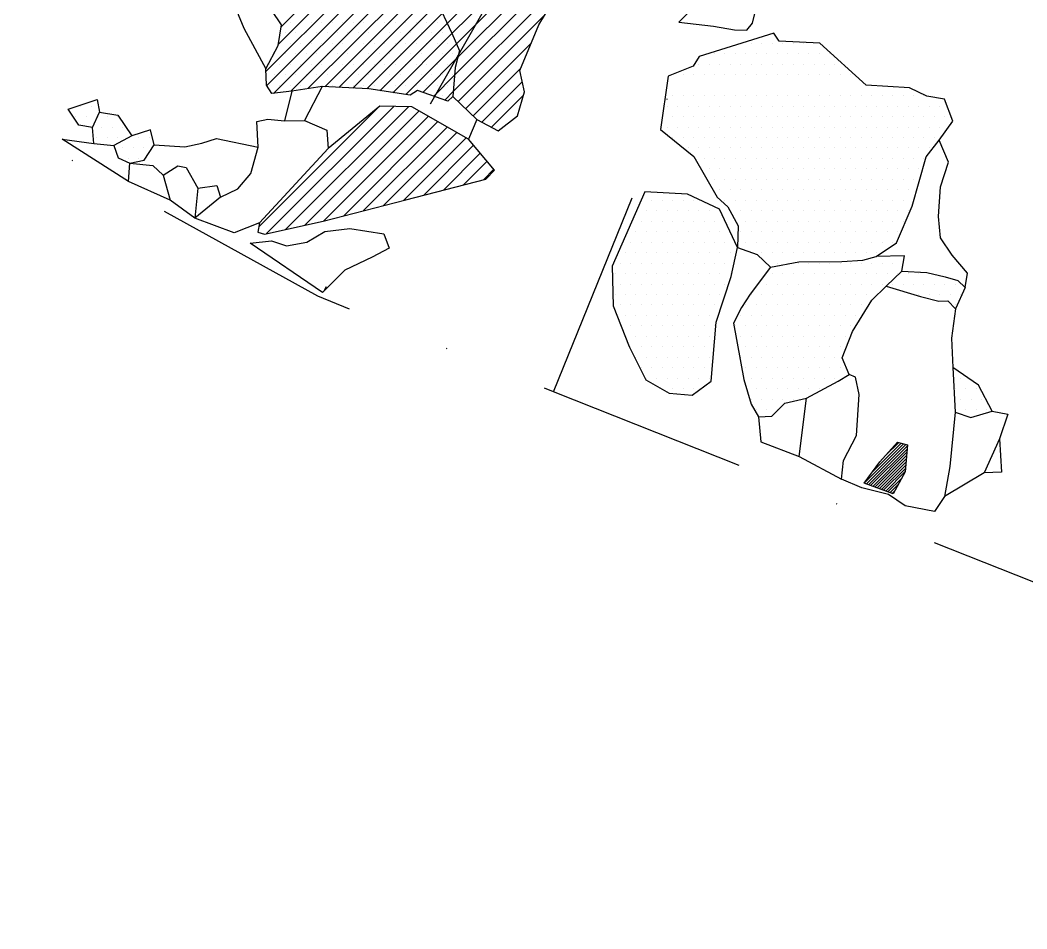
# Model space of a CAD drawing. Header units: metres. Extents: x -1319 to -950, y -1232 to -780.
# Drawn here: x -1176.6 to -1056.5, y -1232 to -1123.5 of the extents above; entities that cross this region are included whole.
import ezdxf

# ---------------------------------------------------------------- set-up
doc = ezdxf.new("R2010")
doc.units = ezdxf.units.M
doc.header["$LTSCALE"] = 25
doc.header["$MEASUREMENT"] = 0
doc.linetypes.add('STRICHPUNKTX2', pattern=[2, 1, -0.5, 0, -0.5])
doc.layers.get('0').update_dxf_attribs({"linetype": 'CONTINUOUS'})
for name, color, linetype in [('FEUER', 1, 'CONTINUOUS'), ('GRABUNGSGRENZE', 3, 'STRICHPUNKTX2'), ('KNOCHEN', 2, 'CONTINUOUS'), ('KNOCHENSCHRAFF', 2, 'CONTINUOUS'), ('STEINE', 4, 'CONTINUOUS'), ('STEINESCHRAFF', 4, 'CONTINUOUS')]:
    doc.layers.add(name, color=color, linetype=linetype)

# ---------------------------------------------------------------- blocks, each defined once
blk = doc.blocks.new('*X1')
at = {"color": 0}
for p, q in [((-1078.28, -1093.84), (-1075.98, -1091.54)), ((-1078.23, -1093.44), (-1076.25, -1091.46)), ((-1077.98, -1093.89), (-1075.71, -1091.62)), ((-1077.68, -1092.53), (-1076.53, -1091.38)), ((-1077.67, -1093.93), (-1075.44, -1091.7)), ((-1077.37, -1093.98), (-1075.17, -1091.78)), ((-1077.14, -1091.63), (-1076.8, -1091.29)), ((-1077.06, -1094.03), (-1074.89, -1091.87)), ((-1076.75, -1094.08), (-1074.62, -1091.95)), ((-1076.45, -1094.13), (-1074.35, -1092.03)), ((-1076.14, -1094.17), (-1074.08, -1092.11)), ((-1075.84, -1094.22), (-1073.81, -1092.19)), ((-1075.53, -1094.27), (-1073.53, -1092.27)), ((-1075.19, -1094.28), (-1073.26, -1092.35)), ((-1074.83, -1094.27), (-1072.99, -1092.44)), ((-1074.47, -1094.26), (-1072.72, -1092.52)), ((-1074.1, -1094.25), (-1072.45, -1092.6)), ((-1073.74, -1094.25), (-1072.18, -1092.68)), ((-1073.38, -1094.24), (-1071.95, -1092.81)), ((-1073.01, -1094.23), (-1071.83, -1093.05)), ((-1072.65, -1094.22), (-1071.72, -1093.28)), ((-1072.01, -1093.93), (-1071.6, -1093.52)), ((-1074.81, -1177.34), (-1071.47, -1174)), ((-1073.33, -1175.5), (-1071.76, -1173.93)), ((-1075.85, -1178.74), (-1071.19, -1174.08)), ((-1075.65, -1178.89), (-1070.91, -1174.15)), ((-1075.39, -1178.98), (-1070.73, -1174.32)), ((-1075.13, -1179.08), (-1070.76, -1174.71)), ((-1074.87, -1179.17), (-1070.8, -1175.09)), ((-1074.61, -1179.26), (-1070.83, -1175.48)), ((-1074.35, -1179.36), (-1070.86, -1175.87)), ((-1074.09, -1179.45), (-1070.89, -1176.25)), ((-1073.83, -1179.54), (-1070.93, -1176.64)), ((-1073.57, -1179.64), (-1070.96, -1177.03)), ((-1073.31, -1179.73), (-1070.99, -1177.41)), ((-1073.05, -1179.82), (-1071.41, -1178.18)), ((-1072.79, -1179.91), (-1071.85, -1178.98)), ((-1072.53, -1180.01), (-1072.3, -1179.78))]:
    blk.add_line(p, q, dxfattribs=at)
blk = doc.blocks.new('*X2')
at = {"color": 0}
for p, q in [((-1147.3, -1129.63), (-1127.58, -1109.9)), ((-1145.84, -1126.39), (-1128.95, -1109.5)), ((-1145.49, -1124.28), (-1130.89, -1109.67)), ((-1147.19, -1131.28), (-1126.79, -1110.88)), ((-1146.38, -1132.24), (-1126.01, -1111.87)), ((-1144.34, -1131.97), (-1125.37, -1112.99)), ((-1142.28, -1131.67), (-1124.73, -1114.13)), ((-1140.28, -1131.44), (-1124.11, -1115.27)), ((-1138.6, -1131.53), (-1123.59, -1116.52)), ((-1125.65, -1123.88), (-1119.06, -1117.29)), ((-1125.09, -1125.09), (-1117.78, -1117.78)), ((-1124.55, -1126.32), (-1116.51, -1118.27)), ((-1124.39, -1127.92), (-1115.2, -1118.74)), ((-1124.93, -1132.01), (-1112.27, -1119.34)), ((-1124.77, -1130.07), (-1113.74, -1119.04)), ((-1136.92, -1131.62), (-1126.77, -1121.46)), ((-1135.24, -1131.7), (-1126.21, -1122.67)), ((-1124.36, -1133.2), (-1113.98, -1122.82)), ((-1133.69, -1131.92), (-1125.65, -1123.88)), ((-1132.15, -1132.15), (-1125.09, -1125.09)), ((-1130.61, -1132.38), (-1124.55, -1126.32)), ((-1123.46, -1134.06), (-1115.63, -1126.24)), ((-1128.58, -1132.12), (-1124.39, -1127.92)), ((-1122.55, -1134.93), (-1116.89, -1129.27)), ((-1127.27, -1132.58), (-1124.77, -1130.07)), ((-1121.52, -1135.66), (-1116.7, -1130.84)), ((-1125.96, -1133.03), (-1124.93, -1132.01)), ((-1120.37, -1136.28), (-1116.54, -1132.45)), ((-1148.16, -1148.16), (-1133.99, -1133.99)), ((-1147.22, -1148.98), (-1132.02, -1133.79)), ((-1144.94, -1148.48), (-1130.29, -1133.83)), ((-1142.67, -1147.97), (-1129.02, -1134.32)), ((-1140.39, -1147.46), (-1127.9, -1134.97)), ((-1138.01, -1146.85), (-1126.77, -1135.61)), ((-1135.64, -1146.24), (-1125.65, -1136.25)), ((-1133.26, -1145.63), (-1124.52, -1136.89)), ((-1130.88, -1145.02), (-1123.4, -1137.54)), ((-1128.5, -1144.41), (-1122.51, -1138.42)), ((-1126.11, -1143.79), (-1121.71, -1139.38)), ((-1123.73, -1143.17), (-1120.9, -1140.34)), ((-1121.34, -1142.55), (-1120.09, -1141.3))]:
    blk.add_line(p, q, dxfattribs=at)
blk = doc.blocks.new('*X7')
at = {"color": 0}
for p, q in [((-1145.625, -1123.75), (-1145.625, -1123.75)), ((-1144.375, -1123.75), (-1144.375, -1123.75)), ((-1143.125, -1123.75), (-1143.125, -1123.75)), ((-1141.875, -1123.75), (-1141.875, -1123.75)), ((-1140.625, -1123.75), (-1140.625, -1123.75)), ((-1139.375, -1123.75), (-1139.375, -1123.75)), ((-1138.125, -1123.75), (-1138.125, -1123.75)), ((-1136.875, -1123.75), (-1136.875, -1123.75)), ((-1135.625, -1123.75), (-1135.625, -1123.75)), ((-1134.375, -1123.75), (-1134.375, -1123.75)), ((-1133.125, -1123.75), (-1133.125, -1123.75)), ((-1131.875, -1123.75), (-1131.875, -1123.75)), ((-1130.625, -1123.75), (-1130.625, -1123.75)), ((-1129.375, -1123.75), (-1129.375, -1123.75)), ((-1128.125, -1123.75), (-1128.125, -1123.75)), ((-1126.875, -1123.75), (-1126.875, -1123.75)), ((-1145, -1125), (-1145, -1125)), ((-1143.75, -1125), (-1143.75, -1125)), ((-1142.5, -1125), (-1142.5, -1125)), ((-1141.25, -1125), (-1141.25, -1125)), ((-1140, -1125), (-1140, -1125)), ((-1138.75, -1125), (-1138.75, -1125)), ((-1137.5, -1125), (-1137.5, -1125)), ((-1136.25, -1125), (-1136.25, -1125)), ((-1135, -1125), (-1135, -1125)), ((-1133.75, -1125), (-1133.75, -1125)), ((-1132.5, -1125), (-1132.5, -1125)), ((-1131.25, -1125), (-1131.25, -1125)), ((-1130, -1125), (-1130, -1125)), ((-1128.75, -1125), (-1128.75, -1125)), ((-1127.5, -1125), (-1127.5, -1125)), ((-1126.25, -1125), (-1126.25, -1125)), ((-1145.625, -1126.25), (-1145.625, -1126.25)), ((-1144.375, -1126.25), (-1144.375, -1126.25)), ((-1143.125, -1126.25), (-1143.125, -1126.25)), ((-1141.875, -1126.25), (-1141.875, -1126.25)), ((-1140.625, -1126.25), (-1140.625, -1126.25)), ((-1139.375, -1126.25), (-1139.375, -1126.25)), ((-1138.125, -1126.25), (-1138.125, -1126.25)), ((-1136.875, -1126.25), (-1136.875, -1126.25)), ((-1135.625, -1126.25), (-1135.625, -1126.25)), ((-1134.375, -1126.25), (-1134.375, -1126.25)), ((-1133.125, -1126.25), (-1133.125, -1126.25)), ((-1131.875, -1126.25), (-1131.875, -1126.25)), ((-1130.625, -1126.25), (-1130.625, -1126.25)), ((-1129.375, -1126.25), (-1129.375, -1126.25)), ((-1128.125, -1126.25), (-1128.125, -1126.25)), ((-1126.875, -1126.25), (-1126.875, -1126.25)), ((-1125.625, -1126.25), (-1125.625, -1126.25)), ((-1146.25, -1127.5), (-1146.25, -1127.5)), ((-1145, -1127.5), (-1145, -1127.5)), ((-1143.75, -1127.5), (-1143.75, -1127.5)), ((-1142.5, -1127.5), (-1142.5, -1127.5)), ((-1141.25, -1127.5), (-1141.25, -1127.5)), ((-1140, -1127.5), (-1140, -1127.5)), ((-1138.75, -1127.5), (-1138.75, -1127.5)), ((-1137.5, -1127.5), (-1137.5, -1127.5)), ((-1136.25, -1127.5), (-1136.25, -1127.5)), ((-1135, -1127.5), (-1135, -1127.5)), ((-1133.75, -1127.5), (-1133.75, -1127.5)), ((-1132.5, -1127.5), (-1132.5, -1127.5)), ((-1131.25, -1127.5), (-1131.25, -1127.5)), ((-1130, -1127.5), (-1130, -1127.5)), ((-1128.75, -1127.5), (-1128.75, -1127.5)), ((-1127.5, -1127.5), (-1127.5, -1127.5)), ((-1126.25, -1127.5), (-1126.25, -1127.5)), ((-1125, -1127.5), (-1125, -1127.5)), ((-1146.875, -1128.75), (-1146.875, -1128.75)), ((-1145.625, -1128.75), (-1145.625, -1128.75)), ((-1144.375, -1128.75), (-1144.375, -1128.75)), ((-1143.125, -1128.75), (-1143.125, -1128.75)), ((-1141.875, -1128.75), (-1141.875, -1128.75)), ((-1140.625, -1128.75), (-1140.625, -1128.75)), ((-1139.375, -1128.75), (-1139.375, -1128.75)), ((-1138.125, -1128.75), (-1138.125, -1128.75)), ((-1136.875, -1128.75), (-1136.875, -1128.75)), ((-1135.625, -1128.75), (-1135.625, -1128.75)), ((-1134.375, -1128.75), (-1134.375, -1128.75)), ((-1133.125, -1128.75), (-1133.125, -1128.75)), ((-1131.875, -1128.75), (-1131.875, -1128.75)), ((-1130.625, -1128.75), (-1130.625, -1128.75)), ((-1129.375, -1128.75), (-1129.375, -1128.75)), ((-1128.125, -1128.75), (-1128.125, -1128.75)), ((-1126.875, -1128.75), (-1126.875, -1128.75)), ((-1125.625, -1128.75), (-1125.625, -1128.75)), ((-1146.25, -1130), (-1146.25, -1130)), ((-1145, -1130), (-1145, -1130)), ((-1143.75, -1130), (-1143.75, -1130)), ((-1142.5, -1130), (-1142.5, -1130)), ((-1141.25, -1130), (-1141.25, -1130)), ((-1140, -1130), (-1140, -1130)), ((-1138.75, -1130), (-1138.75, -1130)), ((-1137.5, -1130), (-1137.5, -1130)), ((-1136.25, -1130), (-1136.25, -1130)), ((-1135, -1130), (-1135, -1130)), ((-1133.75, -1130), (-1133.75, -1130)), ((-1132.5, -1130), (-1132.5, -1130)), ((-1131.25, -1130), (-1131.25, -1130)), ((-1130, -1130), (-1130, -1130)), ((-1128.75, -1130), (-1128.75, -1130)), ((-1127.5, -1130), (-1127.5, -1130)), ((-1126.25, -1130), (-1126.25, -1130)), ((-1125, -1130), (-1125, -1130)), ((-1146.875, -1131.25), (-1146.875, -1131.25)), ((-1145.625, -1131.25), (-1145.625, -1131.25)), ((-1144.375, -1131.25), (-1144.375, -1131.25)), ((-1143.125, -1131.25), (-1143.125, -1131.25)), ((-1141.875, -1131.25), (-1141.875, -1131.25)), ((-1140.625, -1131.25), (-1140.625, -1131.25)), ((-1139.375, -1131.25), (-1139.375, -1131.25)), ((-1138.125, -1131.25), (-1138.125, -1131.25)), ((-1136.875, -1131.25), (-1136.875, -1131.25)), ((-1135.625, -1131.25), (-1135.625, -1131.25)), ((-1134.375, -1131.25), (-1134.375, -1131.25)), ((-1133.125, -1131.25), (-1133.125, -1131.25)), ((-1131.875, -1131.25), (-1131.875, -1131.25)), ((-1130.625, -1131.25), (-1130.625, -1131.25)), ((-1129.375, -1131.25), (-1129.375, -1131.25)), ((-1128.125, -1131.25), (-1128.125, -1131.25)), ((-1126.875, -1131.25), (-1126.875, -1131.25)), ((-1125.625, -1131.25), (-1125.625, -1131.25)), ((-1126.25, -1132.5), (-1126.25, -1132.5)), ((-1125, -1132.5), (-1125, -1132.5)), ((-1169.375, -1133.75), (-1169.375, -1133.75)), ((-1168.125, -1133.75), (-1168.125, -1133.75)), ((-1170, -1135), (-1170, -1135)), ((-1168.75, -1135), (-1168.75, -1135)), ((-1167.5, -1135), (-1167.5, -1135)), ((-1166.25, -1135), (-1166.25, -1135)), ((-1165, -1135), (-1165, -1135)), ((-1168.125, -1136.25), (-1168.125, -1136.25)), ((-1166.875, -1136.25), (-1166.875, -1136.25)), ((-1165.625, -1136.25), (-1165.625, -1136.25)), ((-1164.375, -1136.25), (-1164.375, -1136.25)), ((-1167.5, -1137.5), (-1167.5, -1137.5)), ((-1166.25, -1137.5), (-1166.25, -1137.5)), ((-1165, -1137.5), (-1165, -1137.5)), ((-1163.75, -1137.5), (-1163.75, -1137.5)), ((-1162.5, -1137.5), (-1162.5, -1137.5)), ((-1161.25, -1137.5), (-1161.25, -1137.5)), ((-1164.375, -1138.75), (-1164.375, -1138.75)), ((-1163.125, -1138.75), (-1163.125, -1138.75)), ((-1161.875, -1138.75), (-1161.875, -1138.75)), ((-1163.75, -1140), (-1163.75, -1140)), ((-1162.5, -1140), (-1162.5, -1140)), ((-1101.25, -1145), (-1101.25, -1145)), ((-1100, -1145), (-1100, -1145)), ((-1098.75, -1145), (-1098.75, -1145)), ((-1097.5, -1145), (-1097.5, -1145)), ((-1096.25, -1145), (-1096.25, -1145)), ((-1101.875, -1146.25), (-1101.875, -1146.25)), ((-1100.625, -1146.25), (-1100.625, -1146.25)), ((-1099.375, -1146.25), (-1099.375, -1146.25)), ((-1098.125, -1146.25), (-1098.125, -1146.25)), ((-1096.875, -1146.25), (-1096.875, -1146.25)), ((-1095.625, -1146.25), (-1095.625, -1146.25)), ((-1094.375, -1146.25), (-1094.375, -1146.25)), ((-1093.125, -1146.25), (-1093.125, -1146.25)), ((-1102.5, -1147.5), (-1102.5, -1147.5)), ((-1101.25, -1147.5), (-1101.25, -1147.5)), ((-1100, -1147.5), (-1100, -1147.5)), ((-1098.75, -1147.5), (-1098.75, -1147.5)), ((-1097.5, -1147.5), (-1097.5, -1147.5)), ((-1096.25, -1147.5), (-1096.25, -1147.5)), ((-1095, -1147.5), (-1095, -1147.5)), ((-1093.75, -1147.5), (-1093.75, -1147.5)), ((-1092.5, -1147.5), (-1092.5, -1147.5)), ((-1103.125, -1148.75), (-1103.125, -1148.75)), ((-1101.875, -1148.75), (-1101.875, -1148.75)), ((-1100.625, -1148.75), (-1100.625, -1148.75)), ((-1099.375, -1148.75), (-1099.375, -1148.75)), ((-1098.125, -1148.75), (-1098.125, -1148.75)), ((-1096.875, -1148.75), (-1096.875, -1148.75)), ((-1095.625, -1148.75), (-1095.625, -1148.75)), ((-1094.375, -1148.75), (-1094.375, -1148.75)), ((-1093.125, -1148.75), (-1093.125, -1148.75)), ((-1103.75, -1150), (-1103.75, -1150)), ((-1102.5, -1150), (-1102.5, -1150)), ((-1101.25, -1150), (-1101.25, -1150)), ((-1100, -1150), (-1100, -1150)), ((-1098.75, -1150), (-1098.75, -1150)), ((-1097.5, -1150), (-1097.5, -1150)), ((-1096.25, -1150), (-1096.25, -1150)), ((-1095, -1150), (-1095, -1150)), ((-1093.75, -1150), (-1093.75, -1150)), ((-1092.5, -1150), (-1092.5, -1150)), ((-1104.375, -1151.25), (-1104.375, -1151.25)), ((-1103.125, -1151.25), (-1103.125, -1151.25)), ((-1101.875, -1151.25), (-1101.875, -1151.25)), ((-1100.625, -1151.25), (-1100.625, -1151.25)), ((-1099.375, -1151.25), (-1099.375, -1151.25)), ((-1098.125, -1151.25), (-1098.125, -1151.25)), ((-1096.875, -1151.25), (-1096.875, -1151.25)), ((-1095.625, -1151.25), (-1095.625, -1151.25)), ((-1094.375, -1151.25), (-1094.375, -1151.25)), ((-1093.125, -1151.25), (-1093.125, -1151.25)), ((-1091.875, -1151.25), (-1091.875, -1151.25)), ((-1105, -1152.5), (-1105, -1152.5)), ((-1103.75, -1152.5), (-1103.75, -1152.5)), ((-1102.5, -1152.5), (-1102.5, -1152.5)), ((-1101.25, -1152.5), (-1101.25, -1152.5)), ((-1100, -1152.5), (-1100, -1152.5)), ((-1098.75, -1152.5), (-1098.75, -1152.5)), ((-1097.5, -1152.5), (-1097.5, -1152.5)), ((-1096.25, -1152.5), (-1096.25, -1152.5)), ((-1095, -1152.5), (-1095, -1152.5)), ((-1093.75, -1152.5), (-1093.75, -1152.5)), ((-1092.5, -1152.5), (-1092.5, -1152.5)), ((-1105.625, -1153.75), (-1105.625, -1153.75)), ((-1104.375, -1153.75), (-1104.375, -1153.75)), ((-1103.125, -1153.75), (-1103.125, -1153.75)), ((-1101.875, -1153.75), (-1101.875, -1153.75)), ((-1100.625, -1153.75), (-1100.625, -1153.75)), ((-1099.375, -1153.75), (-1099.375, -1153.75)), ((-1098.125, -1153.75), (-1098.125, -1153.75)), ((-1096.875, -1153.75), (-1096.875, -1153.75)), ((-1095.625, -1153.75), (-1095.625, -1153.75)), ((-1094.375, -1153.75), (-1094.375, -1153.75)), ((-1093.125, -1153.75), (-1093.125, -1153.75)), ((-1091.875, -1153.75), (-1091.875, -1153.75)), ((-1105, -1155), (-1105, -1155)), ((-1103.75, -1155), (-1103.75, -1155)), ((-1102.5, -1155), (-1102.5, -1155)), ((-1101.25, -1155), (-1101.25, -1155)), ((-1100, -1155), (-1100, -1155)), ((-1098.75, -1155), (-1098.75, -1155)), ((-1097.5, -1155), (-1097.5, -1155)), ((-1096.25, -1155), (-1096.25, -1155)), ((-1095, -1155), (-1095, -1155)), ((-1093.75, -1155), (-1093.75, -1155)), ((-1092.5, -1155), (-1092.5, -1155)), ((-1105.625, -1156.25), (-1105.625, -1156.25)), ((-1104.375, -1156.25), (-1104.375, -1156.25)), ((-1103.125, -1156.25), (-1103.125, -1156.25)), ((-1101.875, -1156.25), (-1101.875, -1156.25)), ((-1100.625, -1156.25), (-1100.625, -1156.25)), ((-1099.375, -1156.25), (-1099.375, -1156.25)), ((-1098.125, -1156.25), (-1098.125, -1156.25)), ((-1096.875, -1156.25), (-1096.875, -1156.25)), ((-1095.625, -1156.25), (-1095.625, -1156.25)), ((-1094.375, -1156.25), (-1094.375, -1156.25)), ((-1093.125, -1156.25), (-1093.125, -1156.25)), ((-1105, -1157.5), (-1105, -1157.5)), ((-1103.75, -1157.5), (-1103.75, -1157.5)), ((-1102.5, -1157.5), (-1102.5, -1157.5)), ((-1101.25, -1157.5), (-1101.25, -1157.5)), ((-1100, -1157.5), (-1100, -1157.5)), ((-1098.75, -1157.5), (-1098.75, -1157.5)), ((-1097.5, -1157.5), (-1097.5, -1157.5)), ((-1096.25, -1157.5), (-1096.25, -1157.5)), ((-1095, -1157.5), (-1095, -1157.5)), ((-1093.75, -1157.5), (-1093.75, -1157.5)), ((-1104.375, -1158.75), (-1104.375, -1158.75)), ((-1103.125, -1158.75), (-1103.125, -1158.75)), ((-1101.875, -1158.75), (-1101.875, -1158.75)), ((-1100.625, -1158.75), (-1100.625, -1158.75)), ((-1099.375, -1158.75), (-1099.375, -1158.75)), ((-1098.125, -1158.75), (-1098.125, -1158.75)), ((-1096.875, -1158.75), (-1096.875, -1158.75)), ((-1095.625, -1158.75), (-1095.625, -1158.75)), ((-1094.375, -1158.75), (-1094.375, -1158.75)), ((-1103.75, -1160), (-1103.75, -1160)), ((-1102.5, -1160), (-1102.5, -1160)), ((-1101.25, -1160), (-1101.25, -1160)), ((-1100, -1160), (-1100, -1160)), ((-1098.75, -1160), (-1098.75, -1160)), ((-1097.5, -1160), (-1097.5, -1160)), ((-1096.25, -1160), (-1096.25, -1160)), ((-1095, -1160), (-1095, -1160)), ((-1093.75, -1160), (-1093.75, -1160)), ((-1104.375, -1161.25), (-1104.375, -1161.25)), ((-1103.125, -1161.25), (-1103.125, -1161.25)), ((-1101.875, -1161.25), (-1101.875, -1161.25)), ((-1100.625, -1161.25), (-1100.625, -1161.25)), ((-1099.375, -1161.25), (-1099.375, -1161.25)), ((-1098.125, -1161.25), (-1098.125, -1161.25)), ((-1096.875, -1161.25), (-1096.875, -1161.25)), ((-1095.625, -1161.25), (-1095.625, -1161.25)), ((-1094.375, -1161.25), (-1094.375, -1161.25)), ((-1103.75, -1162.5), (-1103.75, -1162.5)), ((-1102.5, -1162.5), (-1102.5, -1162.5)), ((-1101.25, -1162.5), (-1101.25, -1162.5)), ((-1100, -1162.5), (-1100, -1162.5)), ((-1098.75, -1162.5), (-1098.75, -1162.5)), ((-1097.5, -1162.5), (-1097.5, -1162.5)), ((-1096.25, -1162.5), (-1096.25, -1162.5)), ((-1095, -1162.5), (-1095, -1162.5)), ((-1103.125, -1163.75), (-1103.125, -1163.75)), ((-1101.875, -1163.75), (-1101.875, -1163.75)), ((-1100.625, -1163.75), (-1100.625, -1163.75)), ((-1099.375, -1163.75), (-1099.375, -1163.75)), ((-1098.125, -1163.75), (-1098.125, -1163.75)), ((-1096.875, -1163.75), (-1096.875, -1163.75)), ((-1095.625, -1163.75), (-1095.625, -1163.75)), ((-1094.375, -1163.75), (-1094.375, -1163.75)), ((-1102.5, -1165), (-1102.5, -1165)), ((-1101.25, -1165), (-1101.25, -1165)), ((-1100, -1165), (-1100, -1165)), ((-1098.75, -1165), (-1098.75, -1165)), ((-1097.5, -1165), (-1097.5, -1165)), ((-1096.25, -1165), (-1096.25, -1165)), ((-1095, -1165), (-1095, -1165)), ((-1101.875, -1166.25), (-1101.875, -1166.25)), ((-1100.625, -1166.25), (-1100.625, -1166.25)), ((-1099.375, -1166.25), (-1099.375, -1166.25)), ((-1098.125, -1166.25), (-1098.125, -1166.25)), ((-1096.875, -1166.25), (-1096.875, -1166.25)), ((-1095.625, -1166.25), (-1095.625, -1166.25)), ((-1094.375, -1166.25), (-1094.375, -1166.25)), ((-1100, -1167.5), (-1100, -1167.5)), ((-1098.75, -1167.5), (-1098.75, -1167.5)), ((-1097.5, -1167.5), (-1097.5, -1167.5)), ((-1096.25, -1167.5), (-1096.25, -1167.5))]:
    blk.add_line(p, q, dxfattribs=at)
blk = doc.blocks.new('*X8')
at = {"color": 0}
for p, q in [((-1089.375, -1126.25), (-1089.375, -1126.25)), ((-1088.125, -1126.25), (-1088.125, -1126.25)), ((-1086.875, -1126.25), (-1086.875, -1126.25)), ((-1085.625, -1126.25), (-1085.625, -1126.25)), ((-1084.375, -1126.25), (-1084.375, -1126.25)), ((-1083.125, -1126.25), (-1083.125, -1126.25)), ((-1081.875, -1126.25), (-1081.875, -1126.25)), ((-1093.75, -1127.5), (-1093.75, -1127.5)), ((-1092.5, -1127.5), (-1092.5, -1127.5)), ((-1091.25, -1127.5), (-1091.25, -1127.5)), ((-1090, -1127.5), (-1090, -1127.5)), ((-1088.75, -1127.5), (-1088.75, -1127.5)), ((-1087.5, -1127.5), (-1087.5, -1127.5)), ((-1086.25, -1127.5), (-1086.25, -1127.5)), ((-1085, -1127.5), (-1085, -1127.5)), ((-1083.75, -1127.5), (-1083.75, -1127.5)), ((-1082.5, -1127.5), (-1082.5, -1127.5)), ((-1081.25, -1127.5), (-1081.25, -1127.5)), ((-1080, -1127.5), (-1080, -1127.5)), ((-1095.625, -1128.75), (-1095.625, -1128.75)), ((-1094.375, -1128.75), (-1094.375, -1128.75)), ((-1093.125, -1128.75), (-1093.125, -1128.75)), ((-1091.875, -1128.75), (-1091.875, -1128.75)), ((-1090.625, -1128.75), (-1090.625, -1128.75)), ((-1089.375, -1128.75), (-1089.375, -1128.75)), ((-1088.125, -1128.75), (-1088.125, -1128.75)), ((-1086.875, -1128.75), (-1086.875, -1128.75)), ((-1085.625, -1128.75), (-1085.625, -1128.75)), ((-1084.375, -1128.75), (-1084.375, -1128.75)), ((-1083.125, -1128.75), (-1083.125, -1128.75)), ((-1081.875, -1128.75), (-1081.875, -1128.75)), ((-1080.625, -1128.75), (-1080.625, -1128.75)), ((-1079.375, -1128.75), (-1079.375, -1128.75)), ((-1098.75, -1130), (-1098.75, -1130)), ((-1097.5, -1130), (-1097.5, -1130)), ((-1096.25, -1130), (-1096.25, -1130)), ((-1095, -1130), (-1095, -1130)), ((-1093.75, -1130), (-1093.75, -1130)), ((-1092.5, -1130), (-1092.5, -1130)), ((-1091.25, -1130), (-1091.25, -1130)), ((-1090, -1130), (-1090, -1130)), ((-1088.75, -1130), (-1088.75, -1130)), ((-1087.5, -1130), (-1087.5, -1130)), ((-1086.25, -1130), (-1086.25, -1130)), ((-1085, -1130), (-1085, -1130)), ((-1083.75, -1130), (-1083.75, -1130)), ((-1082.5, -1130), (-1082.5, -1130)), ((-1081.25, -1130), (-1081.25, -1130)), ((-1080, -1130), (-1080, -1130)), ((-1078.75, -1130), (-1078.75, -1130)), ((-1077.5, -1130), (-1077.5, -1130)), ((-1098.75, -1132.5), (-1098.75, -1132.5)), ((-1097.5, -1132.5), (-1097.5, -1132.5)), ((-1096.25, -1132.5), (-1096.25, -1132.5)), ((-1095, -1132.5), (-1095, -1132.5)), ((-1093.75, -1132.5), (-1093.75, -1132.5)), ((-1092.5, -1132.5), (-1092.5, -1132.5)), ((-1091.25, -1132.5), (-1091.25, -1132.5)), ((-1090, -1132.5), (-1090, -1132.5)), ((-1088.75, -1132.5), (-1088.75, -1132.5)), ((-1087.5, -1132.5), (-1087.5, -1132.5)), ((-1086.25, -1132.5), (-1086.25, -1132.5)), ((-1085, -1132.5), (-1085, -1132.5)), ((-1083.75, -1132.5), (-1083.75, -1132.5)), ((-1082.5, -1132.5), (-1082.5, -1132.5)), ((-1081.25, -1132.5), (-1081.25, -1132.5)), ((-1080, -1132.5), (-1080, -1132.5)), ((-1078.75, -1132.5), (-1078.75, -1132.5)), ((-1077.5, -1132.5), (-1077.5, -1132.5)), ((-1076.25, -1132.5), (-1076.25, -1132.5)), ((-1075, -1132.5), (-1075, -1132.5)), ((-1073.75, -1132.5), (-1073.75, -1132.5)), ((-1072.5, -1132.5), (-1072.5, -1132.5)), ((-1071.25, -1132.5), (-1071.25, -1132.5)), ((-1070, -1132.5), (-1070, -1132.5)), ((-1068.75, -1132.5), (-1068.75, -1132.5)), ((-1099.375, -1133.75), (-1099.375, -1133.75)), ((-1098.125, -1133.75), (-1098.125, -1133.75)), ((-1096.875, -1133.75), (-1096.875, -1133.75)), ((-1095.625, -1133.75), (-1095.625, -1133.75)), ((-1094.375, -1133.75), (-1094.375, -1133.75)), ((-1093.125, -1133.75), (-1093.125, -1133.75)), ((-1091.875, -1133.75), (-1091.875, -1133.75)), ((-1090.625, -1133.75), (-1090.625, -1133.75)), ((-1089.375, -1133.75), (-1089.375, -1133.75)), ((-1088.125, -1133.75), (-1088.125, -1133.75)), ((-1086.875, -1133.75), (-1086.875, -1133.75)), ((-1085.625, -1133.75), (-1085.625, -1133.75)), ((-1084.375, -1133.75), (-1084.375, -1133.75)), ((-1083.125, -1133.75), (-1083.125, -1133.75)), ((-1081.875, -1133.75), (-1081.875, -1133.75)), ((-1080.625, -1133.75), (-1080.625, -1133.75)), ((-1079.375, -1133.75), (-1079.375, -1133.75)), ((-1078.125, -1133.75), (-1078.125, -1133.75)), ((-1076.875, -1133.75), (-1076.875, -1133.75)), ((-1075.625, -1133.75), (-1075.625, -1133.75)), ((-1074.375, -1133.75), (-1074.375, -1133.75)), ((-1073.125, -1133.75), (-1073.125, -1133.75)), ((-1071.875, -1133.75), (-1071.875, -1133.75)), ((-1070.625, -1133.75), (-1070.625, -1133.75)), ((-1069.375, -1133.75), (-1069.375, -1133.75)), ((-1068.125, -1133.75), (-1068.125, -1133.75)), ((-1066.875, -1133.75), (-1066.875, -1133.75)), ((-1098.75, -1135), (-1098.75, -1135)), ((-1097.5, -1135), (-1097.5, -1135)), ((-1096.25, -1135), (-1096.25, -1135)), ((-1095, -1135), (-1095, -1135)), ((-1093.75, -1135), (-1093.75, -1135)), ((-1092.5, -1135), (-1092.5, -1135)), ((-1091.25, -1135), (-1091.25, -1135)), ((-1090, -1135), (-1090, -1135)), ((-1088.75, -1135), (-1088.75, -1135)), ((-1087.5, -1135), (-1087.5, -1135)), ((-1086.25, -1135), (-1086.25, -1135)), ((-1085, -1135), (-1085, -1135)), ((-1083.75, -1135), (-1083.75, -1135)), ((-1082.5, -1135), (-1082.5, -1135)), ((-1081.25, -1135), (-1081.25, -1135)), ((-1080, -1135), (-1080, -1135)), ((-1078.75, -1135), (-1078.75, -1135)), ((-1077.5, -1135), (-1077.5, -1135)), ((-1076.25, -1135), (-1076.25, -1135)), ((-1075, -1135), (-1075, -1135)), ((-1073.75, -1135), (-1073.75, -1135)), ((-1072.5, -1135), (-1072.5, -1135)), ((-1071.25, -1135), (-1071.25, -1135)), ((-1070, -1135), (-1070, -1135)), ((-1068.75, -1135), (-1068.75, -1135)), ((-1067.5, -1135), (-1067.5, -1135)), ((-1066.25, -1135), (-1066.25, -1135)), ((-1099.375, -1136.25), (-1099.375, -1136.25)), ((-1098.125, -1136.25), (-1098.125, -1136.25)), ((-1096.875, -1136.25), (-1096.875, -1136.25)), ((-1095.625, -1136.25), (-1095.625, -1136.25)), ((-1094.375, -1136.25), (-1094.375, -1136.25)), ((-1093.125, -1136.25), (-1093.125, -1136.25)), ((-1091.875, -1136.25), (-1091.875, -1136.25)), ((-1090.625, -1136.25), (-1090.625, -1136.25)), ((-1089.375, -1136.25), (-1089.375, -1136.25)), ((-1088.125, -1136.25), (-1088.125, -1136.25)), ((-1086.875, -1136.25), (-1086.875, -1136.25)), ((-1085.625, -1136.25), (-1085.625, -1136.25)), ((-1084.375, -1136.25), (-1084.375, -1136.25)), ((-1083.125, -1136.25), (-1083.125, -1136.25)), ((-1081.875, -1136.25), (-1081.875, -1136.25)), ((-1080.625, -1136.25), (-1080.625, -1136.25)), ((-1079.375, -1136.25), (-1079.375, -1136.25)), ((-1078.125, -1136.25), (-1078.125, -1136.25)), ((-1076.875, -1136.25), (-1076.875, -1136.25)), ((-1075.625, -1136.25), (-1075.625, -1136.25)), ((-1074.375, -1136.25), (-1074.375, -1136.25)), ((-1073.125, -1136.25), (-1073.125, -1136.25)), ((-1071.875, -1136.25), (-1071.875, -1136.25)), ((-1070.625, -1136.25), (-1070.625, -1136.25)), ((-1069.375, -1136.25), (-1069.375, -1136.25)), ((-1068.125, -1136.25), (-1068.125, -1136.25)), ((-1066.875, -1136.25), (-1066.875, -1136.25)), ((-1098.75, -1137.5), (-1098.75, -1137.5)), ((-1097.5, -1137.5), (-1097.5, -1137.5)), ((-1096.25, -1137.5), (-1096.25, -1137.5)), ((-1095, -1137.5), (-1095, -1137.5)), ((-1093.75, -1137.5), (-1093.75, -1137.5)), ((-1092.5, -1137.5), (-1092.5, -1137.5)), ((-1091.25, -1137.5), (-1091.25, -1137.5)), ((-1090, -1137.5), (-1090, -1137.5)), ((-1088.75, -1137.5), (-1088.75, -1137.5)), ((-1087.5, -1137.5), (-1087.5, -1137.5)), ((-1086.25, -1137.5), (-1086.25, -1137.5)), ((-1085, -1137.5), (-1085, -1137.5)), ((-1083.75, -1137.5), (-1083.75, -1137.5)), ((-1082.5, -1137.5), (-1082.5, -1137.5)), ((-1081.25, -1137.5), (-1081.25, -1137.5)), ((-1080, -1137.5), (-1080, -1137.5)), ((-1078.75, -1137.5), (-1078.75, -1137.5)), ((-1077.5, -1137.5), (-1077.5, -1137.5)), ((-1076.25, -1137.5), (-1076.25, -1137.5)), ((-1075, -1137.5), (-1075, -1137.5)), ((-1073.75, -1137.5), (-1073.75, -1137.5)), ((-1072.5, -1137.5), (-1072.5, -1137.5)), ((-1071.25, -1137.5), (-1071.25, -1137.5)), ((-1070, -1137.5), (-1070, -1137.5)), ((-1068.75, -1137.5), (-1068.75, -1137.5)), ((-1067.5, -1137.5), (-1067.5, -1137.5)), ((-1096.875, -1138.75), (-1096.875, -1138.75)), ((-1095.625, -1138.75), (-1095.625, -1138.75)), ((-1094.375, -1138.75), (-1094.375, -1138.75)), ((-1093.125, -1138.75), (-1093.125, -1138.75)), ((-1091.875, -1138.75), (-1091.875, -1138.75)), ((-1090.625, -1138.75), (-1090.625, -1138.75)), ((-1089.375, -1138.75), (-1089.375, -1138.75)), ((-1088.125, -1138.75), (-1088.125, -1138.75)), ((-1086.875, -1138.75), (-1086.875, -1138.75)), ((-1085.625, -1138.75), (-1085.625, -1138.75)), ((-1084.375, -1138.75), (-1084.375, -1138.75)), ((-1083.125, -1138.75), (-1083.125, -1138.75)), ((-1081.875, -1138.75), (-1081.875, -1138.75)), ((-1080.625, -1138.75), (-1080.625, -1138.75)), ((-1079.375, -1138.75), (-1079.375, -1138.75)), ((-1078.125, -1138.75), (-1078.125, -1138.75)), ((-1076.875, -1138.75), (-1076.875, -1138.75)), ((-1075.625, -1138.75), (-1075.625, -1138.75)), ((-1074.375, -1138.75), (-1074.375, -1138.75)), ((-1073.125, -1138.75), (-1073.125, -1138.75)), ((-1071.875, -1138.75), (-1071.875, -1138.75)), ((-1070.625, -1138.75), (-1070.625, -1138.75)), ((-1069.375, -1138.75), (-1069.375, -1138.75)), ((-1068.125, -1138.75), (-1068.125, -1138.75)), ((-1095, -1140), (-1095, -1140)), ((-1093.75, -1140), (-1093.75, -1140)), ((-1092.5, -1140), (-1092.5, -1140)), ((-1091.25, -1140), (-1091.25, -1140)), ((-1090, -1140), (-1090, -1140)), ((-1088.75, -1140), (-1088.75, -1140)), ((-1087.5, -1140), (-1087.5, -1140)), ((-1086.25, -1140), (-1086.25, -1140)), ((-1085, -1140), (-1085, -1140)), ((-1083.75, -1140), (-1083.75, -1140)), ((-1082.5, -1140), (-1082.5, -1140)), ((-1081.25, -1140), (-1081.25, -1140)), ((-1080, -1140), (-1080, -1140)), ((-1078.75, -1140), (-1078.75, -1140)), ((-1077.5, -1140), (-1077.5, -1140)), ((-1076.25, -1140), (-1076.25, -1140)), ((-1075, -1140), (-1075, -1140)), ((-1073.75, -1140), (-1073.75, -1140)), ((-1072.5, -1140), (-1072.5, -1140)), ((-1071.25, -1140), (-1071.25, -1140)), ((-1070, -1140), (-1070, -1140)), ((-1068.75, -1140), (-1068.75, -1140)), ((-1094.375, -1141.25), (-1094.375, -1141.25)), ((-1093.125, -1141.25), (-1093.125, -1141.25)), ((-1091.875, -1141.25), (-1091.875, -1141.25)), ((-1090.625, -1141.25), (-1090.625, -1141.25)), ((-1089.375, -1141.25), (-1089.375, -1141.25)), ((-1088.125, -1141.25), (-1088.125, -1141.25)), ((-1086.875, -1141.25), (-1086.875, -1141.25)), ((-1085.625, -1141.25), (-1085.625, -1141.25)), ((-1084.375, -1141.25), (-1084.375, -1141.25)), ((-1083.125, -1141.25), (-1083.125, -1141.25)), ((-1081.875, -1141.25), (-1081.875, -1141.25)), ((-1080.625, -1141.25), (-1080.625, -1141.25)), ((-1079.375, -1141.25), (-1079.375, -1141.25)), ((-1078.125, -1141.25), (-1078.125, -1141.25)), ((-1076.875, -1141.25), (-1076.875, -1141.25)), ((-1075.625, -1141.25), (-1075.625, -1141.25)), ((-1074.375, -1141.25), (-1074.375, -1141.25)), ((-1073.125, -1141.25), (-1073.125, -1141.25)), ((-1071.875, -1141.25), (-1071.875, -1141.25)), ((-1070.625, -1141.25), (-1070.625, -1141.25)), ((-1069.375, -1141.25), (-1069.375, -1141.25)), ((-1093.75, -1142.5), (-1093.75, -1142.5)), ((-1092.5, -1142.5), (-1092.5, -1142.5)), ((-1091.25, -1142.5), (-1091.25, -1142.5)), ((-1090, -1142.5), (-1090, -1142.5)), ((-1088.75, -1142.5), (-1088.75, -1142.5)), ((-1087.5, -1142.5), (-1087.5, -1142.5)), ((-1086.25, -1142.5), (-1086.25, -1142.5)), ((-1085, -1142.5), (-1085, -1142.5)), ((-1083.75, -1142.5), (-1083.75, -1142.5)), ((-1082.5, -1142.5), (-1082.5, -1142.5)), ((-1081.25, -1142.5), (-1081.25, -1142.5)), ((-1080, -1142.5), (-1080, -1142.5)), ((-1078.75, -1142.5), (-1078.75, -1142.5)), ((-1077.5, -1142.5), (-1077.5, -1142.5)), ((-1076.25, -1142.5), (-1076.25, -1142.5)), ((-1075, -1142.5), (-1075, -1142.5)), ((-1073.75, -1142.5), (-1073.75, -1142.5)), ((-1072.5, -1142.5), (-1072.5, -1142.5)), ((-1071.25, -1142.5), (-1071.25, -1142.5)), ((-1070, -1142.5), (-1070, -1142.5)), ((-1093.125, -1143.75), (-1093.125, -1143.75)), ((-1091.875, -1143.75), (-1091.875, -1143.75)), ((-1090.625, -1143.75), (-1090.625, -1143.75)), ((-1089.375, -1143.75), (-1089.375, -1143.75)), ((-1088.125, -1143.75), (-1088.125, -1143.75)), ((-1086.875, -1143.75), (-1086.875, -1143.75)), ((-1085.625, -1143.75), (-1085.625, -1143.75)), ((-1084.375, -1143.75), (-1084.375, -1143.75)), ((-1083.125, -1143.75), (-1083.125, -1143.75)), ((-1081.875, -1143.75), (-1081.875, -1143.75)), ((-1080.625, -1143.75), (-1080.625, -1143.75)), ((-1079.375, -1143.75), (-1079.375, -1143.75)), ((-1078.125, -1143.75), (-1078.125, -1143.75)), ((-1076.875, -1143.75), (-1076.875, -1143.75)), ((-1075.625, -1143.75), (-1075.625, -1143.75)), ((-1074.375, -1143.75), (-1074.375, -1143.75)), ((-1073.125, -1143.75), (-1073.125, -1143.75)), ((-1071.875, -1143.75), (-1071.875, -1143.75)), ((-1070.625, -1143.75), (-1070.625, -1143.75)), ((-1092.5, -1145), (-1092.5, -1145)), ((-1091.25, -1145), (-1091.25, -1145)), ((-1090, -1145), (-1090, -1145)), ((-1088.75, -1145), (-1088.75, -1145)), ((-1087.5, -1145), (-1087.5, -1145)), ((-1086.25, -1145), (-1086.25, -1145)), ((-1085, -1145), (-1085, -1145)), ((-1083.75, -1145), (-1083.75, -1145)), ((-1082.5, -1145), (-1082.5, -1145)), ((-1081.25, -1145), (-1081.25, -1145)), ((-1080, -1145), (-1080, -1145)), ((-1078.75, -1145), (-1078.75, -1145)), ((-1077.5, -1145), (-1077.5, -1145)), ((-1076.25, -1145), (-1076.25, -1145)), ((-1075, -1145), (-1075, -1145)), ((-1073.75, -1145), (-1073.75, -1145)), ((-1072.5, -1145), (-1072.5, -1145)), ((-1071.25, -1145), (-1071.25, -1145)), ((-1070, -1145), (-1070, -1145)), ((-1091.875, -1146.25), (-1091.875, -1146.25)), ((-1090.625, -1146.25), (-1090.625, -1146.25)), ((-1089.375, -1146.25), (-1089.375, -1146.25)), ((-1088.125, -1146.25), (-1088.125, -1146.25)), ((-1086.875, -1146.25), (-1086.875, -1146.25)), ((-1085.625, -1146.25), (-1085.625, -1146.25)), ((-1084.375, -1146.25), (-1084.375, -1146.25)), ((-1083.125, -1146.25), (-1083.125, -1146.25)), ((-1081.875, -1146.25), (-1081.875, -1146.25)), ((-1080.625, -1146.25), (-1080.625, -1146.25)), ((-1079.375, -1146.25), (-1079.375, -1146.25)), ((-1078.125, -1146.25), (-1078.125, -1146.25)), ((-1076.875, -1146.25), (-1076.875, -1146.25)), ((-1075.625, -1146.25), (-1075.625, -1146.25)), ((-1074.375, -1146.25), (-1074.375, -1146.25)), ((-1073.125, -1146.25), (-1073.125, -1146.25)), ((-1071.875, -1146.25), (-1071.875, -1146.25)), ((-1070.625, -1146.25), (-1070.625, -1146.25)), ((-1090, -1147.5), (-1090, -1147.5)), ((-1088.75, -1147.5), (-1088.75, -1147.5)), ((-1087.5, -1147.5), (-1087.5, -1147.5)), ((-1086.25, -1147.5), (-1086.25, -1147.5)), ((-1085, -1147.5), (-1085, -1147.5)), ((-1083.75, -1147.5), (-1083.75, -1147.5)), ((-1082.5, -1147.5), (-1082.5, -1147.5)), ((-1081.25, -1147.5), (-1081.25, -1147.5)), ((-1080, -1147.5), (-1080, -1147.5)), ((-1078.75, -1147.5), (-1078.75, -1147.5)), ((-1077.5, -1147.5), (-1077.5, -1147.5)), ((-1076.25, -1147.5), (-1076.25, -1147.5)), ((-1075, -1147.5), (-1075, -1147.5)), ((-1073.75, -1147.5), (-1073.75, -1147.5)), ((-1072.5, -1147.5), (-1072.5, -1147.5)), ((-1071.25, -1147.5), (-1071.25, -1147.5)), ((-1090.625, -1148.75), (-1090.625, -1148.75)), ((-1089.375, -1148.75), (-1089.375, -1148.75)), ((-1088.125, -1148.75), (-1088.125, -1148.75)), ((-1086.875, -1148.75), (-1086.875, -1148.75)), ((-1085.625, -1148.75), (-1085.625, -1148.75)), ((-1084.375, -1148.75), (-1084.375, -1148.75)), ((-1083.125, -1148.75), (-1083.125, -1148.75)), ((-1081.875, -1148.75), (-1081.875, -1148.75)), ((-1080.625, -1148.75), (-1080.625, -1148.75)), ((-1079.375, -1148.75), (-1079.375, -1148.75)), ((-1078.125, -1148.75), (-1078.125, -1148.75)), ((-1076.875, -1148.75), (-1076.875, -1148.75)), ((-1075.625, -1148.75), (-1075.625, -1148.75)), ((-1074.375, -1148.75), (-1074.375, -1148.75)), ((-1073.125, -1148.75), (-1073.125, -1148.75)), ((-1071.875, -1148.75), (-1071.875, -1148.75)), ((-1090, -1150), (-1090, -1150)), ((-1088.75, -1150), (-1088.75, -1150)), ((-1087.5, -1150), (-1087.5, -1150)), ((-1086.25, -1150), (-1086.25, -1150)), ((-1085, -1150), (-1085, -1150)), ((-1083.75, -1150), (-1083.75, -1150)), ((-1082.5, -1150), (-1082.5, -1150)), ((-1081.25, -1150), (-1081.25, -1150)), ((-1080, -1150), (-1080, -1150)), ((-1078.75, -1150), (-1078.75, -1150)), ((-1077.5, -1150), (-1077.5, -1150)), ((-1076.25, -1150), (-1076.25, -1150)), ((-1075, -1150), (-1075, -1150)), ((-1073.75, -1150), (-1073.75, -1150)), ((-1072.5, -1150), (-1072.5, -1150)), ((-1088.125, -1151.25), (-1088.125, -1151.25)), ((-1086.875, -1151.25), (-1086.875, -1151.25)), ((-1085.625, -1151.25), (-1085.625, -1151.25)), ((-1084.375, -1151.25), (-1084.375, -1151.25)), ((-1083.125, -1151.25), (-1083.125, -1151.25)), ((-1081.875, -1151.25), (-1081.875, -1151.25)), ((-1080.625, -1151.25), (-1080.625, -1151.25)), ((-1079.375, -1151.25), (-1079.375, -1151.25)), ((-1078.125, -1151.25), (-1078.125, -1151.25)), ((-1076.875, -1151.25), (-1076.875, -1151.25)), ((-1075.625, -1151.25), (-1075.625, -1151.25)), ((-1074.375, -1151.25), (-1074.375, -1151.25)), ((-1087.5, -1152.5), (-1087.5, -1152.5)), ((-1086.25, -1152.5), (-1086.25, -1152.5)), ((-1085, -1152.5), (-1085, -1152.5)), ((-1083.75, -1152.5), (-1083.75, -1152.5)), ((-1082.5, -1152.5), (-1082.5, -1152.5)), ((-1081.25, -1152.5), (-1081.25, -1152.5)), ((-1080, -1152.5), (-1080, -1152.5)), ((-1078.75, -1152.5), (-1078.75, -1152.5)), ((-1077.5, -1152.5), (-1077.5, -1152.5)), ((-1076.25, -1152.5), (-1076.25, -1152.5)), ((-1075, -1152.5), (-1075, -1152.5)), ((-1073.75, -1152.5), (-1073.75, -1152.5)), ((-1072.5, -1152.5), (-1072.5, -1152.5)), ((-1071.25, -1152.5), (-1071.25, -1152.5)), ((-1086.875, -1153.75), (-1086.875, -1153.75)), ((-1085.625, -1153.75), (-1085.625, -1153.75)), ((-1084.375, -1153.75), (-1084.375, -1153.75)), ((-1083.125, -1153.75), (-1083.125, -1153.75)), ((-1081.875, -1153.75), (-1081.875, -1153.75)), ((-1080.625, -1153.75), (-1080.625, -1153.75)), ((-1079.375, -1153.75), (-1079.375, -1153.75)), ((-1078.125, -1153.75), (-1078.125, -1153.75)), ((-1076.875, -1153.75), (-1076.875, -1153.75)), ((-1075.625, -1153.75), (-1075.625, -1153.75)), ((-1074.375, -1153.75), (-1074.375, -1153.75)), ((-1073.125, -1153.75), (-1073.125, -1153.75)), ((-1071.875, -1153.75), (-1071.875, -1153.75)), ((-1070.625, -1153.75), (-1070.625, -1153.75)), ((-1069.375, -1153.75), (-1069.375, -1153.75)), ((-1068.125, -1153.75), (-1068.125, -1153.75)), ((-1087.5, -1155), (-1087.5, -1155)), ((-1086.25, -1155), (-1086.25, -1155)), ((-1085, -1155), (-1085, -1155)), ((-1083.75, -1155), (-1083.75, -1155)), ((-1082.5, -1155), (-1082.5, -1155)), ((-1081.25, -1155), (-1081.25, -1155)), ((-1080, -1155), (-1080, -1155)), ((-1078.75, -1155), (-1078.75, -1155)), ((-1077.5, -1155), (-1077.5, -1155)), ((-1076.25, -1155), (-1076.25, -1155)), ((-1075, -1155), (-1075, -1155)), ((-1073.75, -1155), (-1073.75, -1155)), ((-1072.5, -1155), (-1072.5, -1155)), ((-1071.25, -1155), (-1071.25, -1155)), ((-1070, -1155), (-1070, -1155)), ((-1068.75, -1155), (-1068.75, -1155)), ((-1067.5, -1155), (-1067.5, -1155)), ((-1066.25, -1155), (-1066.25, -1155)), ((-1065, -1155), (-1065, -1155)), ((-1089.375, -1156.25), (-1089.375, -1156.25)), ((-1088.125, -1156.25), (-1088.125, -1156.25)), ((-1086.875, -1156.25), (-1086.875, -1156.25)), ((-1085.625, -1156.25), (-1085.625, -1156.25)), ((-1084.375, -1156.25), (-1084.375, -1156.25)), ((-1083.125, -1156.25), (-1083.125, -1156.25)), ((-1081.875, -1156.25), (-1081.875, -1156.25)), ((-1080.625, -1156.25), (-1080.625, -1156.25)), ((-1079.375, -1156.25), (-1079.375, -1156.25)), ((-1078.125, -1156.25), (-1078.125, -1156.25)), ((-1076.875, -1156.25), (-1076.875, -1156.25)), ((-1075.625, -1156.25), (-1075.625, -1156.25)), ((-1074.375, -1156.25), (-1074.375, -1156.25)), ((-1069.375, -1156.25), (-1069.375, -1156.25)), ((-1068.125, -1156.25), (-1068.125, -1156.25)), ((-1066.875, -1156.25), (-1066.875, -1156.25)), ((-1065.625, -1156.25), (-1065.625, -1156.25)), ((-1064.375, -1156.25), (-1064.375, -1156.25)), ((-1090, -1157.5), (-1090, -1157.5)), ((-1088.75, -1157.5), (-1088.75, -1157.5)), ((-1087.5, -1157.5), (-1087.5, -1157.5)), ((-1086.25, -1157.5), (-1086.25, -1157.5)), ((-1085, -1157.5), (-1085, -1157.5)), ((-1083.75, -1157.5), (-1083.75, -1157.5)), ((-1082.5, -1157.5), (-1082.5, -1157.5)), ((-1081.25, -1157.5), (-1081.25, -1157.5)), ((-1080, -1157.5), (-1080, -1157.5)), ((-1078.75, -1157.5), (-1078.75, -1157.5)), ((-1077.5, -1157.5), (-1077.5, -1157.5)), ((-1076.25, -1157.5), (-1076.25, -1157.5)), ((-1065, -1157.5), (-1065, -1157.5)), ((-1090.625, -1158.75), (-1090.625, -1158.75)), ((-1089.375, -1158.75), (-1089.375, -1158.75)), ((-1088.125, -1158.75), (-1088.125, -1158.75)), ((-1086.875, -1158.75), (-1086.875, -1158.75)), ((-1085.625, -1158.75), (-1085.625, -1158.75)), ((-1084.375, -1158.75), (-1084.375, -1158.75)), ((-1083.125, -1158.75), (-1083.125, -1158.75)), ((-1081.875, -1158.75), (-1081.875, -1158.75)), ((-1080.625, -1158.75), (-1080.625, -1158.75)), ((-1079.375, -1158.75), (-1079.375, -1158.75)), ((-1078.125, -1158.75), (-1078.125, -1158.75)), ((-1076.875, -1158.75), (-1076.875, -1158.75)), ((-1091.25, -1160), (-1091.25, -1160)), ((-1090, -1160), (-1090, -1160)), ((-1088.75, -1160), (-1088.75, -1160)), ((-1087.5, -1160), (-1087.5, -1160)), ((-1086.25, -1160), (-1086.25, -1160)), ((-1085, -1160), (-1085, -1160)), ((-1083.75, -1160), (-1083.75, -1160)), ((-1082.5, -1160), (-1082.5, -1160)), ((-1081.25, -1160), (-1081.25, -1160)), ((-1080, -1160), (-1080, -1160)), ((-1078.75, -1160), (-1078.75, -1160)), ((-1077.5, -1160), (-1077.5, -1160)), ((-1090.625, -1161.25), (-1090.625, -1161.25)), ((-1089.375, -1161.25), (-1089.375, -1161.25)), ((-1088.125, -1161.25), (-1088.125, -1161.25)), ((-1086.875, -1161.25), (-1086.875, -1161.25)), ((-1085.625, -1161.25), (-1085.625, -1161.25)), ((-1084.375, -1161.25), (-1084.375, -1161.25)), ((-1083.125, -1161.25), (-1083.125, -1161.25)), ((-1081.875, -1161.25), (-1081.875, -1161.25)), ((-1080.625, -1161.25), (-1080.625, -1161.25)), ((-1079.375, -1161.25), (-1079.375, -1161.25)), ((-1078.125, -1161.25), (-1078.125, -1161.25)), ((-1090, -1162.5), (-1090, -1162.5)), ((-1088.75, -1162.5), (-1088.75, -1162.5)), ((-1087.5, -1162.5), (-1087.5, -1162.5)), ((-1086.25, -1162.5), (-1086.25, -1162.5)), ((-1085, -1162.5), (-1085, -1162.5)), ((-1083.75, -1162.5), (-1083.75, -1162.5)), ((-1082.5, -1162.5), (-1082.5, -1162.5)), ((-1081.25, -1162.5), (-1081.25, -1162.5)), ((-1080, -1162.5), (-1080, -1162.5)), ((-1078.75, -1162.5), (-1078.75, -1162.5)), ((-1090.625, -1163.75), (-1090.625, -1163.75)), ((-1089.375, -1163.75), (-1089.375, -1163.75)), ((-1088.125, -1163.75), (-1088.125, -1163.75)), ((-1086.875, -1163.75), (-1086.875, -1163.75)), ((-1085.625, -1163.75), (-1085.625, -1163.75)), ((-1084.375, -1163.75), (-1084.375, -1163.75)), ((-1083.125, -1163.75), (-1083.125, -1163.75)), ((-1081.875, -1163.75), (-1081.875, -1163.75)), ((-1080.625, -1163.75), (-1080.625, -1163.75)), ((-1079.375, -1163.75), (-1079.375, -1163.75)), ((-1090, -1165), (-1090, -1165)), ((-1088.75, -1165), (-1088.75, -1165)), ((-1087.5, -1165), (-1087.5, -1165)), ((-1086.25, -1165), (-1086.25, -1165)), ((-1085, -1165), (-1085, -1165)), ((-1083.75, -1165), (-1083.75, -1165)), ((-1082.5, -1165), (-1082.5, -1165)), ((-1081.25, -1165), (-1081.25, -1165)), ((-1080, -1165), (-1080, -1165)), ((-1078.75, -1165), (-1078.75, -1165)), ((-1089.375, -1166.25), (-1089.375, -1166.25)), ((-1088.125, -1166.25), (-1088.125, -1166.25)), ((-1086.875, -1166.25), (-1086.875, -1166.25)), ((-1085.625, -1166.25), (-1085.625, -1166.25)), ((-1084.375, -1166.25), (-1084.375, -1166.25)), ((-1083.125, -1166.25), (-1083.125, -1166.25)), ((-1081.875, -1166.25), (-1081.875, -1166.25)), ((-1080.625, -1166.25), (-1080.625, -1166.25)), ((-1079.375, -1166.25), (-1079.375, -1166.25)), ((-1064.375, -1166.25), (-1064.375, -1166.25)), ((-1088.75, -1167.5), (-1088.75, -1167.5)), ((-1087.5, -1167.5), (-1087.5, -1167.5)), ((-1086.25, -1167.5), (-1086.25, -1167.5)), ((-1085, -1167.5), (-1085, -1167.5)), ((-1083.75, -1167.5), (-1083.75, -1167.5)), ((-1082.5, -1167.5), (-1082.5, -1167.5)), ((-1081.25, -1167.5), (-1081.25, -1167.5)), ((-1065, -1167.5), (-1065, -1167.5)), ((-1063.75, -1167.5), (-1063.75, -1167.5)), ((-1062.5, -1167.5), (-1062.5, -1167.5)), ((-1089.375, -1168.75), (-1089.375, -1168.75)), ((-1088.125, -1168.75), (-1088.125, -1168.75)), ((-1086.875, -1168.75), (-1086.875, -1168.75)), ((-1085.625, -1168.75), (-1085.625, -1168.75)), ((-1084.375, -1168.75), (-1084.375, -1168.75)), ((-1064.375, -1168.75), (-1064.375, -1168.75)), ((-1063.125, -1168.75), (-1063.125, -1168.75)), ((-1061.875, -1168.75), (-1061.875, -1168.75)), ((-1088.75, -1170), (-1088.75, -1170)), ((-1087.5, -1170), (-1087.5, -1170)), ((-1086.25, -1170), (-1086.25, -1170)), ((-1065, -1170), (-1065, -1170)), ((-1063.75, -1170), (-1063.75, -1170)), ((-1062.5, -1170), (-1062.5, -1170)), ((-1061.25, -1170), (-1061.25, -1170))]:
    blk.add_line(p, q, dxfattribs=at)

msp = doc.modelspace()

# ---------------------------------------------------------------- linework, layer by layer
at = {"layer": 'GRABUNGSGRENZE', "flags": 128}
for points in [[(-988.87, -900.35), (-1020.7, -960.54), (-1036.71, -984.21), (-1041.32, -991.57), (-1083.03, -1063.13), (-1107.43, -1085.14), (-1110.2, -1088.96), (-1108.53, -1099.87), (-1140.38, -1155.84)], [(-1112.99, -1167.88), (-1100.19, -1136.43), (-1096.68, -1120.68), (-1089.28, -1115.09), (-1080.62, -1096.36), (-1037.19, -1023.75), (-1021.9, -998.57), (-999.17, -964.87), (-970.35, -909.06)], [(-951.09, -1232.02), (-1112.99, -1167.88), (-1141.11, -1156.46), (-1236.26, -1103.83), (-1247.59, -1098.11), (-1319.2, -1057.53)]]:
    msp.add_lwpolyline(points, dxfattribs=at)
at = {"layer": 'KNOCHEN'}
msp.add_lwpolyline([(-1075.9, -1178.8), (-1074, -1176.25), (-1071.89, -1173.9), (-1070.72, -1174.19), (-1071, -1177.44), (-1072.44, -1180.04), (-1075.9, -1178.8)], dxfattribs=at)
at = {"layer": 'STEINE'}
for points in [[(-1124.98, -1132.6), (-1122.12, -1135.34), (-1119.57, -1136.71), (-1117.28, -1134.91), (-1116.42, -1132.06), (-1116.99, -1129.51), (-1114.72, -1124.05), (-1113.25, -1121.6), (-1111.47, -1119.5), (-1115.4, -1118.7), (-1119.07, -1117.28), (-1120.61, -1116.12), (-1121.63, -1115.97), (-1123.05, -1117.81), (-1123.05, -1117.81)], [(-1098.02, -1123.74), (-1093.86, -1124.21), (-1091.37, -1124.64), (-1089.9, -1124.68), (-1089.2, -1123.86), (-1088.42, -1120.51), (-1087.6, -1115.48), (-1092.85, -1118.06), (-1095.71, -1121.43), (-1098.02, -1123.74)], [(-1150.16, -1119.48), (-1150.61, -1122.8), (-1149.94, -1124.43), (-1147.32, -1129.31)], [(-1124.98, -1132.6), (-1125.59, -1133.16), (-1129.22, -1131.9), (-1130.08, -1132.46), (-1135.03, -1131.71), (-1140.59, -1131.43), (-1144.2, -1131.95), (-1146.6, -1132.26), (-1147.21, -1131.25), (-1147.32, -1129.31), (-1145.85, -1126.5), (-1145.45, -1124.05), (-1147.76, -1120.6)], [(-1126.96, -1121.03), (-1125.11, -1125.05), (-1124.19, -1127.14), (-1124.69, -1129.13), (-1124.98, -1132.6)], [(-1100.19, -1136.53), (-1096.21, -1139.79), (-1093.43, -1144.63), (-1092.15, -1145.79), (-1090.92, -1148.06), (-1091, -1150.64), (-1088.66, -1151.49), (-1087.07, -1152.99), (-1083.68, -1152.36), (-1078.56, -1152.31), (-1076.03, -1152.14), (-1074.46, -1151.72), (-1072.04, -1150.07), (-1070.15, -1145.7), (-1068.48, -1139.8), (-1066.93, -1137.81), (-1065.32, -1135.57), (-1066.31, -1132.94), (-1068.39, -1132.55), (-1070.48, -1131.56), (-1075.65, -1131.25), (-1081.17, -1126.23), (-1086.04, -1126.01), (-1086.66, -1125.06), (-1095.6, -1127.82), (-1096.3, -1128.99), (-1099.29, -1130.18), (-1100.19, -1136.53)], [(-1144.2, -1131.95), (-1145.06, -1135.52)], [(-1140.59, -1131.43), (-1142.71, -1135.46)], [(-1167.99, -1136.32), (-1169.62, -1136.02), (-1170.91, -1134.13), (-1167.44, -1132.95), (-1167.18, -1134.48)], [(-1148.07, -1147.71), (-1148.27, -1148.79), (-1147.46, -1149.04), (-1140.48, -1147.48), (-1130.6, -1144.95), (-1121.03, -1142.47), (-1120.01, -1141.4), (-1123.13, -1137.69), (-1129.87, -1133.84), (-1133.7, -1133.75), (-1139.85, -1138.82)], [(-1167.83, -1138.2), (-1167.99, -1136.32), (-1167.18, -1134.48), (-1167.18, -1134.48), (-1164.99, -1134.83), (-1163.3, -1137.32)], [(-1152.72, -1144.62), (-1150.64, -1143.65), (-1149.11, -1141.81), (-1148.21, -1138.64), (-1148.37, -1135.58), (-1147.05, -1135.32), (-1145.06, -1135.52), (-1142.71, -1135.46), (-1140.01, -1136.63), (-1139.85, -1138.82)], [(-1122.12, -1135.34), (-1123.13, -1137.69)], [(-1165.44, -1138.45), (-1164.92, -1139.92), (-1163.54, -1140.58), (-1161.81, -1140.22), (-1160.65, -1138.38), (-1161.06, -1136.6), (-1163.3, -1137.32), (-1165.44, -1138.45)], [(-1171.61, -1137.7), (-1167.83, -1138.2), (-1165.44, -1138.45)], [(-1159.56, -1141.99), (-1157.83, -1140.87), (-1156.81, -1141.07), (-1155.43, -1143.56), (-1155.77, -1147.13), (-1158.74, -1145), (-1163.69, -1142.77), (-1171.61, -1137.7)], [(-1160.65, -1138.38), (-1156.97, -1138.62), (-1154.94, -1138.16), (-1153.21, -1137.64), (-1148.21, -1138.64)], [(-1063.83, -1155.43), (-1063.55, -1153.7), (-1065.39, -1151.54), (-1066.78, -1149.47), (-1067, -1146.94), (-1066.78, -1143.39), (-1065.84, -1140.44), (-1066.93, -1137.81)], [(-1139.85, -1138.82), (-1148.07, -1147.71), (-1151.08, -1148.9), (-1155.77, -1147.13)], [(-1163.69, -1142.77), (-1163.54, -1140.58), (-1160.79, -1140.83), (-1159.56, -1141.99), (-1158.74, -1145)], [(-1155.43, -1143.56), (-1153.14, -1143.25), (-1152.72, -1144.62), (-1155.77, -1147.13)], [(-1105.98, -1152.85), (-1105.84, -1157.62), (-1103.92, -1162.47), (-1101.96, -1166.45), (-1099.16, -1168.05), (-1096.42, -1168.28), (-1094.15, -1166.59), (-1093.56, -1159.54), (-1091.78, -1154.1), (-1091, -1150.64), (-1093.17, -1146.05), (-1096.98, -1144.26), (-1102.06, -1144), (-1105.98, -1152.85)], [(-1149.19, -1150.11), (-1146.64, -1149.85), (-1144.85, -1150.46), (-1142.41, -1149.99), (-1140.27, -1148.71), (-1137.27, -1148.39), (-1133.24, -1148.99), (-1132.57, -1150.72), (-1134.6, -1151.8), (-1137.86, -1153.34), (-1140.55, -1156), (-1149.19, -1150.11)], [(-1087.07, -1152.99), (-1089.48, -1156.21), (-1090.53, -1157.79), (-1091.48, -1159.67), (-1090.25, -1166.4), (-1089.37, -1169.34), (-1088.49, -1170.85), (-1086.92, -1170.79), (-1085.36, -1169.25), (-1082.78, -1168.62), (-1079, -1166.61), (-1077.69, -1165.79), (-1078.51, -1163.82), (-1077.27, -1160.66), (-1074.97, -1156.94), (-1073.27, -1155.26), (-1071.4, -1153.47), (-1071.07, -1151.64), (-1074.46, -1151.72)], [(-1071.4, -1153.47), (-1068.41, -1153.64), (-1066.23, -1154.13), (-1064.7, -1154.57), (-1063.83, -1155.43), (-1064.98, -1157.97), (-1065.46, -1161.47), (-1065.32, -1164.97), (-1065.02, -1170.29), (-1065.68, -1176.79), (-1066.31, -1180.39), (-1067.51, -1182.18), (-1071.01, -1181.5), (-1073, -1180.14), (-1076.15, -1179.36), (-1078.59, -1178.32), (-1078.36, -1176.08), (-1076.81, -1173.08), (-1076.5, -1168.21), (-1076.92, -1166.14), (-1077.69, -1165.79)], [(-1073.27, -1155.26), (-1069.15, -1156.49), (-1066.96, -1157.03), (-1065.9, -1157.02), (-1064.98, -1157.97)], [(-1065.02, -1170.29), (-1063.14, -1170.93), (-1060.61, -1170.2), (-1062.26, -1167.07), (-1065.32, -1164.97)], [(-1088.49, -1170.85), (-1088.21, -1173.84), (-1083.63, -1175.62), (-1082.78, -1168.62)], [(-1060.61, -1170.2), (-1058.74, -1170.54), (-1059.72, -1173.49), (-1061.56, -1177.56), (-1066.31, -1180.39)], [(-1059.72, -1173.49), (-1059.49, -1177.49), (-1061.56, -1177.56)], [(-1083.63, -1175.62), (-1078.59, -1178.32)]]:
    msp.add_lwpolyline(points, dxfattribs=at)

# ---------------------------------------------------------------- block references
at = {"layer": 'FEUER'}
msp.add_blockref('*X2', (0, 0), dxfattribs=at)
at = {"layer": 'KNOCHENSCHRAFF'}
msp.add_blockref('*X1', (0, 0), dxfattribs=at)
at = {"layer": 'STEINESCHRAFF'}
for name in ['*X7', '*X8']:
    msp.add_blockref(name, (0, 0), dxfattribs=at)

doc.saveas('drawing.dxf')
